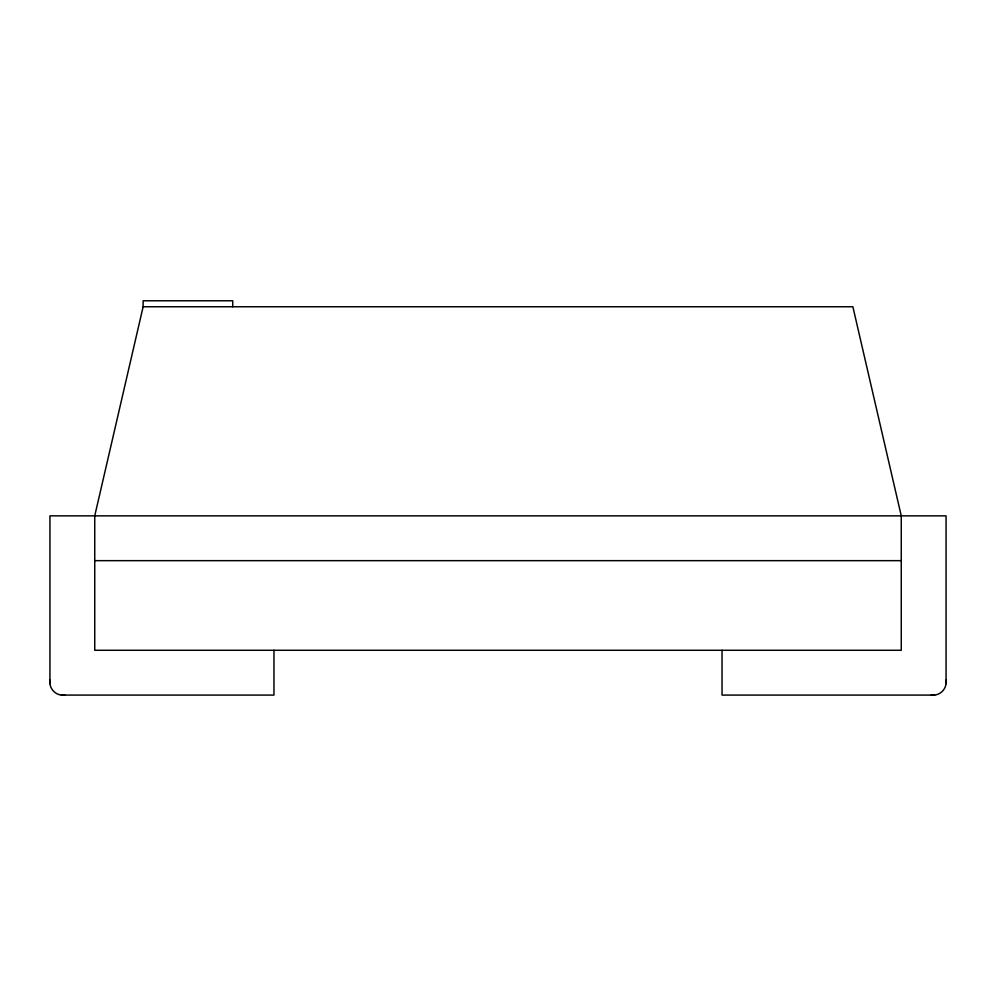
<?xml version="1.0" encoding="UTF-8"?>
<svg xmlns="http://www.w3.org/2000/svg" width="996" height="996" viewBox="0 0 996 996"><rect width="100%" height="100%" fill="white"/><g stroke="black" fill="none" stroke-linecap="round" stroke-linejoin="round"><path stroke-width="1.49" d="M49.937 680.144L49.987 684.215A13.197 13.197 0 0 0 60.806 695.034L64.865 695.083M143.125 306.756L94.745 515.853L94.745 650.276L901.256 650.276L901.256 515.853L852.875 306.756L143.125 306.756L143.125 300.78L232.74 300.78L232.74 306.756M94.745 560.661L901.256 560.661M61.379 695.083L273.962 695.083L273.962 650.276M934.622 695.083L722.038 695.083L722.038 650.276M931.136 695.083L935.194 695.034A13.197 13.197 0 0 0 946.013 684.215L946.063 680.144M946.063 683.642L946.063 515.853L49.937 515.853L49.937 683.642"/></g></svg>
